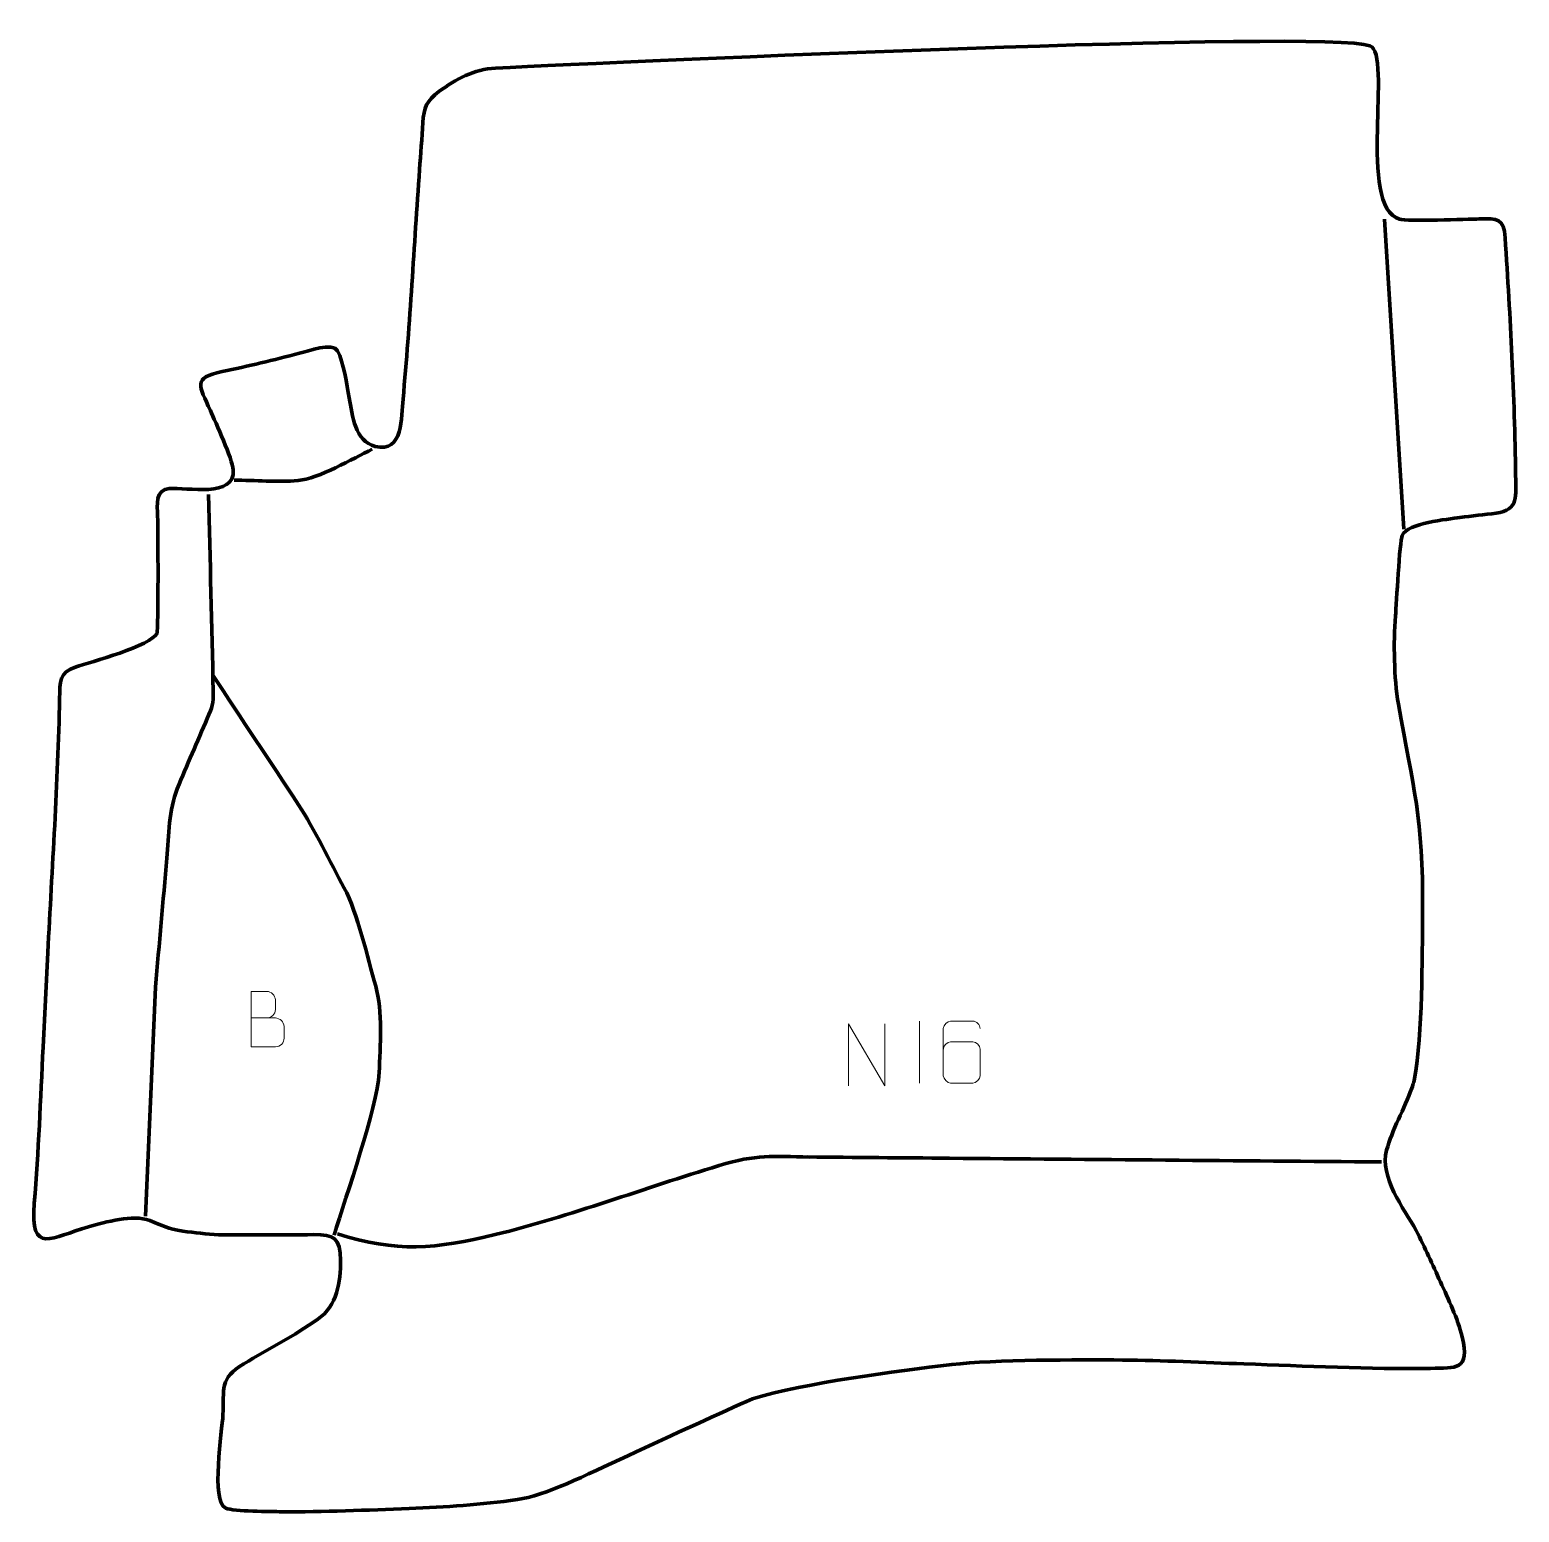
# Model space of a CAD drawing. Header units: millimetres. Extents: x -486 to 114, y 82 to 680.
import ezdxf

# ---------------------------------------------------------------- set-up
doc = ezdxf.new("R2010")
doc.units = ezdxf.units.MM
doc.header["$MEASUREMENT"] = 0
doc.layers.add('layer 1', color=7, linetype='Continuous')
doc.layers.add('layer 2', color=7, linetype='Continuous')

msp = doc.modelspace()

# ---------------------------------------------------------------- linework, layer by layer
at = {"layer": 'layer 1', "color": 242, "lineweight": 158}
msp.add_open_spline([(-479.2173, 307.9893), (-479.2173, 307.9893), (-481.1276, 269.8937), (-481.1276, 269.8937), (-481.1276, 269.8937), (-482.1529, 248.9241), (-482.9498, 227.9355), (-484.7033, 207.0092), (-484.7033, 207.0092), (-486.4908, 185.6769), (-477.6657, 193.3304), (-462.7782, 197.4504), (-462.7782, 197.4504), (-455.8425, 199.3698), (-445.0061, 202.6679), (-438.128, 199.993), (-438.128, 199.993), (-432.526, 197.8145), (-431.1466, 196.772), (-424.783, 195.7664), (-424.783, 195.7664), (-420.043, 195.0174), (-415.2155, 194.6559), (-410.4311, 194.3111), (-410.4311, 194.3111), (-397.5842, 194.2361), (-384.9266, 194.191), (-372.0743, 194.3377), (-372.0743, 194.3377), (-363.727, 194.433), (-361.416, 193.0911), (-361.243, 184.0145), (-361.243, 184.0145), (-361.076, 175.256), (-362.6639, 165.616), (-370.335, 160.2718), (-370.335, 160.2718), (-380.119, 153.4556), (-390.0892, 148.3074), (-400.2345, 142.2753), (-400.2345, 142.2753), (-410.0773, 136.4232), (-408.1847, 132.1491), (-408.6239, 121.6889), (-408.6239, 121.6889), (-408.8779, 115.638), (-413.6745, 86.7164), (-407.4771, 84.111), (-407.4771, 84.111), (-404.2646, 82.7604), (-389.3396, 82.7346), (-384.8368, 82.6795), (-384.8368, 82.6795), (-368.4598, 82.4792), (-350.0545, 83.3549), (-333.5986, 83.9652), (-333.5986, 83.9652), (-318.891, 84.5106), (-304.5258, 85.4872), (-289.9427, 87.5704), (-289.9427, 87.5704), (-278.7896, 89.1637), (-262.7534, 97.1696), (-245.4561, 105.2541), (-245.4561, 105.2541), (-227.078, 113.8438), (-207.4116, 122.6912), (-195.1922, 128.1648), (-195.1922, 128.1648), (-173.4491, 134.726), (-137.446, 139.2796), (-114.8504, 141.9528), (-114.8504, 141.9528), (-97.4371, 144.0128), (-63.9777, 143.9068), (-45.9714, 143.7981), (-45.9714, 143.7981), (-29.8659, 143.664), (-13.1746, 142.7802), (2.9659, 142.2412), (2.9659, 142.2412), (27.7516, 141.3991), (53.5174, 140.0755), (78.2314, 140.4514), (78.2314, 140.4514), (88.3944, 140.606), (94.2213, 139.6547), (90.9361, 153.1583), (90.9361, 153.1583), (89.0794, 160.7906), (85.4232, 168.1517), (82.1723, 175.2734), (82.1723, 175.2734), (79.0362, 182.2501), (75.8417, 189.1516), (72.4328, 196.0008), (72.4328, 196.0008), (67.2913, 205.0156), (57.5988, 217.551), (60.4937, 228.4146), (60.4937, 228.4146), (62.5628, 236.1793), (67.7351, 245.3414), (70.6071, 253.3122), (70.6071, 253.3122), (70.6071, 253.3122), (70.8677, 254.0574), (70.8677, 254.0574), (70.8677, 254.0574), (71.134, 254.8446), (71.3581, 255.5925), (71.5872, 256.3897), (71.5872, 256.3897), (75.1176, 276.7207), (74.7792, 304.2373), (74.9691, 325.0787), (74.9691, 325.0787), (75.3095, 362.4242), (71.223, 374.3155), (65.2645, 408.0575), (65.2645, 408.0575), (63.4297, 418.9359), (63.1938, 432.6556), (64.0893, 443.6827), (64.0893, 443.6827), (64.4599, 448.8117), (65.6708, 473.4217), (66.8086, 476.1443), (66.8086, 476.1443), (68.8853, 481.1133), (84.9995, 482.6256), (90.0256, 483.2975), (90.0256, 483.2975), (94.9147, 483.9654), (99.7863, 484.4733), (104.6747, 485.0796), (104.6747, 485.0796), (113.9417, 486.2991), (112.5778, 492.2463), (112.4883, 500.1458), (112.4883, 500.1458), (112.1154, 533.0291), (110.3652, 563.3928), (108.2579, 596.0957), (108.2579, 596.0957), (107.7519, 603.9493), (105.1655, 603.8693), (97.7924, 603.635), (97.7924, 603.635), (93.0439, 603.4842), (68.523, 602.6541), (65.692, 603.5171), (65.692, 603.5171), (48.5396, 608.7456), (62.9696, 670.222), (53.7883, 673.4345), (53.7883, 673.4345), (35.3877, 679.873), (-243.2686, 667.179), (-298.7209, 664.4408), (-298.7209, 664.4408), (-307.439, 664.0104), (-314.6366, 660.0014), (-321.5789, 654.966), (-321.5789, 654.966), (-326.5023, 651.395), (-327.6769, 648.4489), (-328.0288, 642.4864), (-328.0288, 642.4864), (-328.3991, 636.2132), (-328.9137, 629.8008), (-329.3623, 623.5187), (-329.3623, 623.5187), (-331.5741, 592.5511), (-333.1842, 561.9686), (-336.0259, 530.9995), (-336.0259, 530.9995), (-336.6667, 524.0152), (-335.8936, 509.1188), (-347.1922, 511.9541), (-347.1922, 511.9541), (-355.4367, 514.0229), (-356.3988, 524.4014), (-357.7044, 531.517), (-357.7044, 531.517), (-358.6895, 536.8854), (-359.9291, 545.9879), (-362.4482, 550.5382), (-362.4482, 550.5382), (-364.4497, 554.1535), (-374.2332, 550.4128), (-377.7873, 549.4956), (-377.7873, 549.4956), (-388.0871, 546.8377), (-398.487, 544.3204), (-408.8944, 542.1234), (-408.8944, 542.1234), (-421.1799, 539.53), (-418.2117, 536.5546), (-413.6988, 526.3956), (-413.6988, 526.3956), (-411.5985, 521.6675), (-404.8005, 506.912), (-404.4665, 502.5517), (-404.4665, 502.5517), (-403.5822, 491.0083), (-423.298, 495.5819), (-430.1925, 495.0372), (-430.1925, 495.0372), (-436.1143, 494.5694), (-435.0687, 488.4438), (-434.9514, 483.761), (-434.9514, 483.761), (-434.8282, 478.8444), (-434.5883, 438.2279), (-435.2004, 436.7401), (-435.2004, 436.7401), (-437.2835, 431.6763), (-462.2262, 424.9665), (-467.8285, 423.1452), (-467.8285, 423.1452), (-474.8375, 420.8665), (-474.3082, 417.1649), (-474.4496, 410.4231), (-474.4496, 410.4231), (-475.165, 376.3208), (-477.5064, 342.0828), (-479.2173, 307.9893)], degree=3, knots=[0, 0, 0, 0, 0.01724138, 0.01724138, 0.01724138, 0.01724138, 0.03448276, 0.03448276, 0.03448276, 0.03448276, 0.05172414, 0.05172414, 0.05172414, 0.05172414, 0.06896552, 0.06896552, 0.06896552, 0.06896552, 0.0862069, 0.0862069, 0.0862069, 0.0862069, 0.10344828, 0.10344828, 0.10344828, 0.10344828, 0.12068966, 0.12068966, 0.12068966, 0.12068966, 0.13793103, 0.13793103, 0.13793103, 0.13793103, 0.15517241, 0.15517241, 0.15517241, 0.15517241, 0.17241379, 0.17241379, 0.17241379, 0.17241379, 0.18965517, 0.18965517, 0.18965517, 0.18965517, 0.20689655, 0.20689655, 0.20689655, 0.20689655, 0.22413793, 0.22413793, 0.22413793, 0.22413793, 0.24137931, 0.24137931, 0.24137931, 0.24137931, 0.25862069, 0.25862069, 0.25862069, 0.25862069, 0.27586207, 0.27586207, 0.27586207, 0.27586207, 0.29310345, 0.29310345, 0.29310345, 0.29310345, 0.31034483, 0.31034483, 0.31034483, 0.31034483, 0.32758621, 0.32758621, 0.32758621, 0.32758621, 0.34482759, 0.34482759, 0.34482759, 0.34482759, 0.36206897, 0.36206897, 0.36206897, 0.36206897, 0.37931034, 0.37931034, 0.37931034, 0.37931034, 0.39655172, 0.39655172, 0.39655172, 0.39655172, 0.4137931, 0.4137931, 0.4137931, 0.4137931, 0.43103448, 0.43103448, 0.43103448, 0.43103448, 0.44827586, 0.44827586, 0.44827586, 0.44827586, 0.46551724, 0.46551724, 0.46551724, 0.46551724, 0.48275862, 0.48275862, 0.48275862, 0.48275862, 0.5, 0.5, 0.5, 0.5, 0.51724138, 0.51724138, 0.51724138, 0.51724138, 0.53448276, 0.53448276, 0.53448276, 0.53448276, 0.55172414, 0.55172414, 0.55172414, 0.55172414, 0.56896552, 0.56896552, 0.56896552, 0.56896552, 0.5862069, 0.5862069, 0.5862069, 0.5862069, 0.60344828, 0.60344828, 0.60344828, 0.60344828, 0.62068966, 0.62068966, 0.62068966, 0.62068966, 0.63793103, 0.63793103, 0.63793103, 0.63793103, 0.65517241, 0.65517241, 0.65517241, 0.65517241, 0.67241379, 0.67241379, 0.67241379, 0.67241379, 0.68965517, 0.68965517, 0.68965517, 0.68965517, 0.70689655, 0.70689655, 0.70689655, 0.70689655, 0.72413793, 0.72413793, 0.72413793, 0.72413793, 0.74137931, 0.74137931, 0.74137931, 0.74137931, 0.75862069, 0.75862069, 0.75862069, 0.75862069, 0.77586207, 0.77586207, 0.77586207, 0.77586207, 0.79310345, 0.79310345, 0.79310345, 0.79310345, 0.81034483, 0.81034483, 0.81034483, 0.81034483, 0.82758621, 0.82758621, 0.82758621, 0.82758621, 0.84482759, 0.84482759, 0.84482759, 0.84482759, 0.86206897, 0.86206897, 0.86206897, 0.86206897, 0.87931034, 0.87931034, 0.87931034, 0.87931034, 0.89655172, 0.89655172, 0.89655172, 0.89655172, 0.9137931, 0.9137931, 0.9137931, 0.9137931, 0.93103448, 0.93103448, 0.93103448, 0.93103448, 0.94827586, 0.94827586, 0.94827586, 0.94827586, 0.96551724, 0.96551724, 0.96551724, 0.96551724, 1, 1, 1, 1], dxfattribs=at)
at = {"layer": 'layer 2', "color": 184, "lineweight": 158}
msp.add_open_spline([(59.6906, 603.552), (59.6906, 603.552), (67.4957, 478.6685), (67.4957, 478.6685)], degree=3, dxfattribs=at)
for points, knots in [([(-348.4589, 510.8829), (-356.2003, 507.0767), (-370.1911, 498.9597), (-378.3328, 498.2425), (-378.3328, 498.2425), (-386.4036, 497.5317), (-395.8129, 498.3284), (-404.1539, 498.3813)], [0, 0, 0, 0, 0.33333333, 0.33333333, 0.33333333, 0.33333333, 1, 1, 1, 1]), ([(-414.4069, 492.5605), (-413.783, 466.1487), (-413.1638, 439.7371), (-412.5211, 413.3257), (-412.5211, 413.3257), (-412.3926, 408.0464), (-412.8949, 407.1731), (-414.9533, 402.3464), (-414.9533, 402.3464), (-418.9341, 393.0112), (-423.2126, 383.4195), (-427.0128, 374.0551), (-427.0128, 374.0551), (-430.4636, 365.5518), (-430.4155, 355.2707), (-431.2328, 346.0681), (-431.2328, 346.0681), (-432.7705, 328.7532), (-434.303, 311.4377), (-435.838, 294.1226), (-435.838, 294.1226), (-435.838, 294.1226), (-439.8565, 201.7828), (-439.8565, 201.7828)], [0, 0, 0, 0, 0.14285714, 0.14285714, 0.14285714, 0.14285714, 0.28571429, 0.28571429, 0.28571429, 0.28571429, 0.42857143, 0.42857143, 0.42857143, 0.42857143, 0.57142857, 0.57142857, 0.57142857, 0.57142857, 0.71428571, 0.71428571, 0.71428571, 0.71428571, 1, 1, 1, 1]), ([(-412.6889, 419.8331), (-401.1878, 402.4138), (-389.6822, 384.9973), (-378.1865, 367.5744), (-378.1865, 367.5744), (-371.8305, 357.9414), (-365.3171, 344.393), (-359.7366, 334.0065), (-359.7366, 334.0065), (-354.3419, 323.9539), (-350.2979, 305.9889), (-347.036, 294.4367), (-347.036, 294.4367), (-344.2143, 284.4259), (-345.1122, 270.3055), (-345.6854, 259.6102), (-345.6854, 259.6102), (-346.52, 244.9434), (-359.0118, 210.2334), (-363.7722, 194.1755)], [0, 0, 0, 0, 0.16666667, 0.16666667, 0.16666667, 0.16666667, 0.33333333, 0.33333333, 0.33333333, 0.33333333, 0.5, 0.5, 0.5, 0.5, 0.66666667, 0.66666667, 0.66666667, 0.66666667, 1, 1, 1, 1]), ([(-362.4493, 194.7044), (-338.83, 186.9795), (-322.6475, 188.5561), (-298.8828, 194.3299), (-298.8828, 194.3299), (-268.3433, 201.8115), (-238.7177, 213.1522), (-208.6228, 222.1616), (-208.6228, 222.1616), (-193.2041, 226.7774), (-187.5502, 225.851), (-172.0596, 225.6188)], [0, 0, 0, 0, 0.25, 0.25, 0.25, 0.25, 0.5, 0.5, 0.5, 0.5, 1, 1, 1, 1]), ([(-172.8221, 225.6279), (-153.7893, 225.4617), (-134.7565, 225.2955), (-115.7238, 225.1292), (-115.7238, 225.1292), (-57.6738, 224.6223), (0.3762, 224.1153), (58.4262, 223.6083)], [0, 0, 0, 0, 0.33333333, 0.33333333, 0.33333333, 0.33333333, 1, 1, 1, 1])]:
    msp.add_open_spline(points, degree=3, knots=knots, dxfattribs=at)
at = {"layer": 'layer 2', "color": 250, "lineweight": 9}
for points, knots in [([(-397.2723, 281.6393), (-394.0133, 281.6397), (-390.7539, 281.6397), (-387.4942, 281.6393), (-387.4942, 281.6393), (-385.7249, 281.6238), (-384.002, 280.0688), (-384.002, 278.233), (-384.002, 278.233), (-384.0023, 277.2222), (-384.0023, 274.4909), (-384.002, 273.4798), (-384.002, 273.4798), (-383.9861, 271.8157), (-385.3674, 270.0119), (-387.4468, 270.0271), (-387.4468, 270.0271), (-390.7068, 270.0274), (-393.9665, 270.0274), (-397.2258, 270.0271), (-397.2258, 270.0271), (-397.2258, 277.4775), (-397.2258, 284.9276), (-397.2258, 292.3774), (-397.2258, 292.3774), (-395.0997, 292.3774), (-392.9733, 292.3774), (-390.8468, 292.3774), (-390.8468, 292.3774), (-389.3413, 292.3932), (-387.4633, 290.682), (-387.4474, 288.9243), (-387.4474, 288.9243), (-387.4478, 287.0737), (-387.4478, 286.943), (-387.4474, 285.0921), (-387.4474, 285.0921), (-387.432, 283.2415), (-389.0929, 281.6238), (-390.8933, 281.6393)], [0, 0, 0, 0, 0.09090909, 0.09090909, 0.09090909, 0.09090909, 0.18181818, 0.18181818, 0.18181818, 0.18181818, 0.27272727, 0.27272727, 0.27272727, 0.27272727, 0.36363636, 0.36363636, 0.36363636, 0.36363636, 0.45454545, 0.45454545, 0.45454545, 0.45454545, 0.54545455, 0.54545455, 0.54545455, 0.54545455, 0.63636364, 0.63636364, 0.63636364, 0.63636364, 0.72727273, 0.72727273, 0.72727273, 0.72727273, 0.81818182, 0.81818182, 0.81818182, 0.81818182, 1, 1, 1, 1]), ([(-156.4598, 254.268), (-156.4598, 254.268), (-156.4598, 279.2215), (-156.4598, 279.2215), (-156.4598, 279.2215), (-156.4598, 279.2215), (-141.805, 254.268), (-141.805, 254.268), (-141.805, 254.268), (-141.805, 254.268), (-141.805, 279.2215), (-141.805, 279.2215)], [0, 0, 0, 0, 0.25, 0.25, 0.25, 0.25, 0.5, 0.5, 0.5, 0.5, 1, 1, 1, 1]), ([(-103.3699, 277.4219), (-103.394, 278.7614), (-104.7502, 280.4146), (-106.3221, 280.3803), (-106.3221, 280.3803), (-109.3069, 280.38), (-112.2921, 280.38), (-115.2775, 280.3803), (-115.2775, 280.3803), (-116.4966, 280.3952), (-118.2248, 278.9576), (-118.2298, 277.4219), (-118.2298, 277.4219), (-118.2295, 271.0614), (-118.2295, 264.7006), (-118.2298, 258.3399), (-118.2298, 258.3399), (-118.2251, 257.177), (-116.4966, 255.4059), (-115.2775, 255.3815), (-115.2775, 255.3815), (-112.2921, 255.3818), (-109.3069, 255.3818), (-106.3221, 255.3815), (-106.3221, 255.3815), (-105.044, 255.4253), (-103.3743, 257.0398), (-103.3699, 258.3399), (-103.3699, 258.3399), (-103.3699, 261.9232), (-103.3699, 265.5063), (-103.3699, 269.089), (-103.3699, 269.089), (-103.4084, 270.5672), (-104.9911, 272.0001), (-106.3221, 271.9981), (-106.3221, 271.9981), (-109.3069, 271.9984), (-112.2921, 271.9984), (-115.2775, 271.9981), (-115.2775, 271.9981), (-116.607, 272.0031), (-118.25, 270.4958), (-118.2083, 269.0673)], [0, 0, 0, 0, 0.08333333, 0.08333333, 0.08333333, 0.08333333, 0.16666667, 0.16666667, 0.16666667, 0.16666667, 0.25, 0.25, 0.25, 0.25, 0.33333333, 0.33333333, 0.33333333, 0.33333333, 0.41666667, 0.41666667, 0.41666667, 0.41666667, 0.5, 0.5, 0.5, 0.5, 0.58333333, 0.58333333, 0.58333333, 0.58333333, 0.66666667, 0.66666667, 0.66666667, 0.66666667, 0.75, 0.75, 0.75, 0.75, 0.83333333, 0.83333333, 0.83333333, 0.83333333, 1, 1, 1, 1])]:
    msp.add_open_spline(points, degree=3, knots=knots, dxfattribs=at)
msp.add_open_spline([(-127.7998, 280.3683), (-127.7998, 280.3683), (-127.7998, 255.3942), (-127.7998, 255.3942)], degree=3, dxfattribs=at)

doc.saveas('drawing.dxf')
